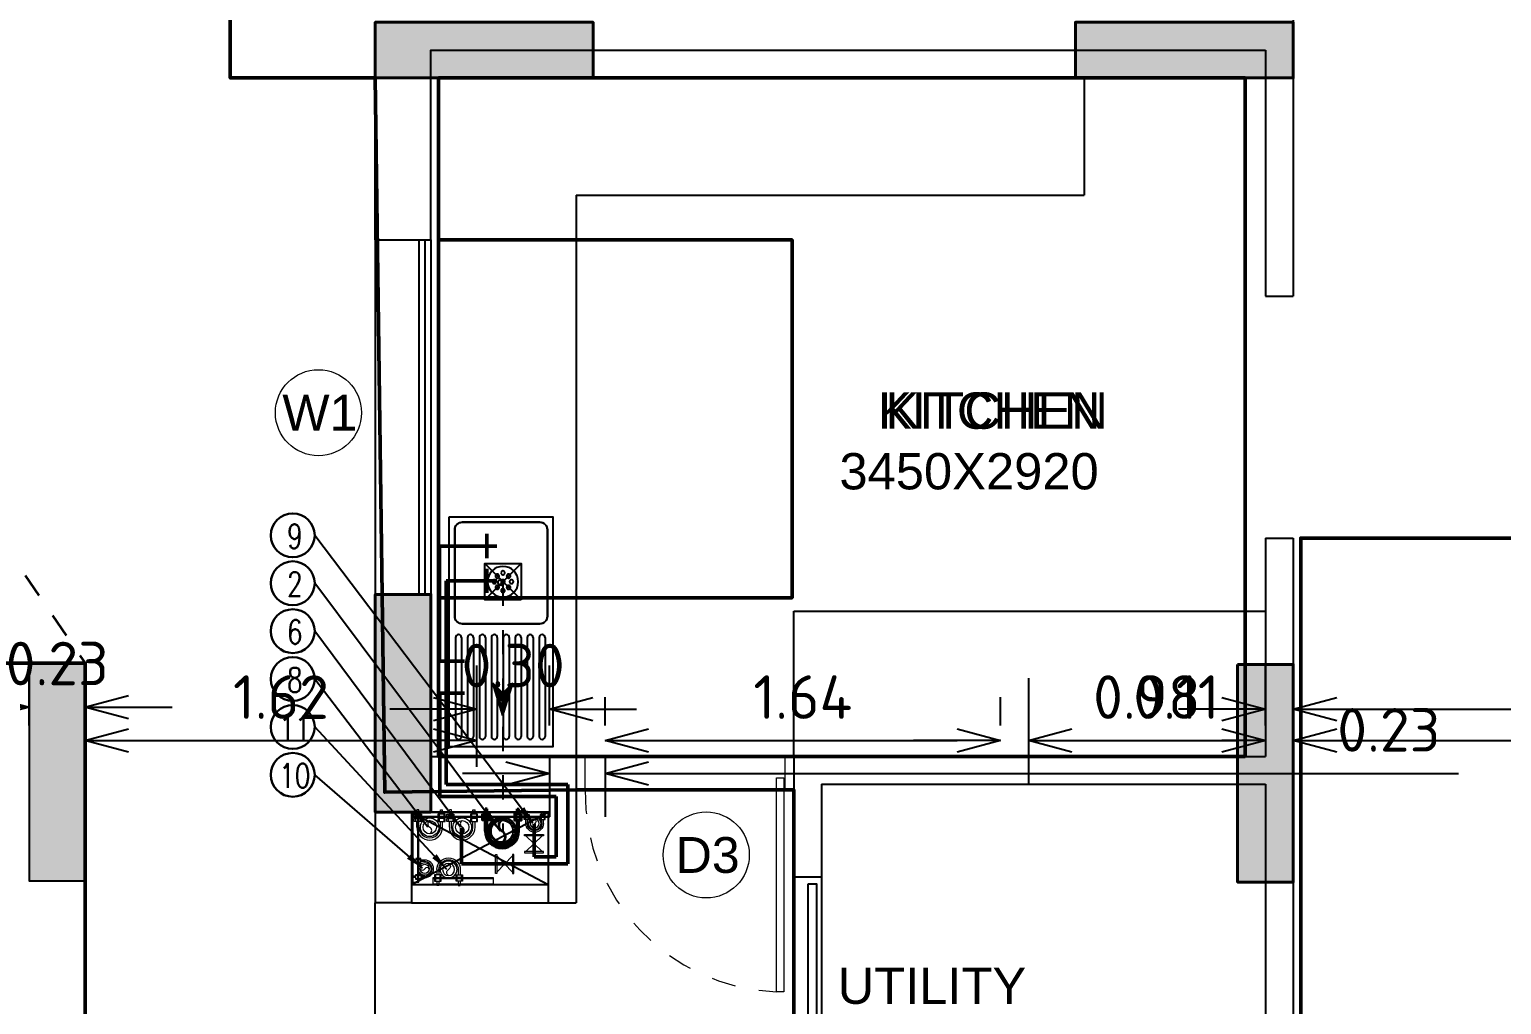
# Model space of a CAD drawing. Header units: inches. Extents: x 0 to 429, y 0 to 146.
# Drawn here: x 205.43 to 211.51, y 118.03 to 122.07 of the extents above; entities that cross this region are included whole.
import ezdxf
from ezdxf.enums import TextEntityAlignment as Align

# ---------------------------------------------------------------- set-up
doc = ezdxf.new("R2010")
doc.units = ezdxf.units.IN
doc.header["$MEASUREMENT"] = 0
doc.linetypes.add('Xr-4BHK-A-B-Ground-Sub$0$DASHED', pattern=[0.75, 0.5, -0.25])
doc.linetypes.add('Xr-4BHK-A-B-Ground-Sub$0$HIDDEN', pattern=[0.375, 0.25, -0.125])
doc.layers.get('DEFPOINTS').update_dxf_attribs({"lineweight": 18})
for name, color, linetype, lineweight in [('FLOOR-GROUND', 7, 'Continuous', 50), ('XR-4BHK-A-B-GROUND-SUB$0$1PL', 3, 'Continuous', 25), ('XR-4BHK-A-B-GROUND-SUB$0$1PL-SHAFT-PIPE-TEXT-50', 213, 'Continuous', 30), ('XR-4BHK-A-B-GROUND-SUB$0$DOOR', 34, 'Continuous', 20), ('XR-4BHK-A-B-GROUND-SUB$0$LINE ABOVE', 6, 'Xr-4BHK-A-B-Ground-Sub$0$HIDDEN', 35), ('XR-4BHK-A-B-GROUND-SUB$0$TOWER-COL', 1, 'Continuous', 40), ('XR-4BHK-A-B-GROUND-SUB$0$TOWER-COL-HATCH', 9, 'Continuous', 5), ('XR-4BHK-A-B-GROUND-SUB$0$WALL', 7, 'Continuous', 30)]:
    doc.layers.add(name, color=color, linetype=linetype, lineweight=lineweight)
doc.layers.add('XR-4BHK-A-B-GROUND-SUB$0$1PL-DR-WASTE', color=5, linetype='Xr-4BHK-A-B-Ground-Sub$0$DASHED')
doc.layers.add('XR-4BHK-A-B-GROUND-SUB$0$1PL-SHAFT-PIPE', color=7, linetype='Continuous')
doc.layers.add('XR-4BHK-A-B-GROUND-SUB$0$SEWERARE LINE', color=7, linetype='Continuous', lineweight=35, true_color=0xca2d12)
doc.layers.add('XR-4BHK-A-B-GROUND-SUB$0$WATER SUPPLAY', color=7, linetype='Continuous', lineweight=0, true_color=0x00f000)
doc.styles.add('Sanvi Common', font='isocpeur.ttf')
doc.styles.add('Xr-4BHK-A-B-Ground-Sub$0$$0$DIM', font='arial.ttf', dxfattribs={"height": 4})
doc.styles.add('Xr-4BHK-A-B-Ground-Sub$0$$1$Standard', font='arial.ttf')
doc.styles.add('Xr-4BHK-A-B-Ground-Sub$0$AUDIT_D_080506184754-0', font='romans.shx')
doc.styles.add('Xr-4BHK-A-B-Ground-Sub$0$DIM', font='arial.ttf')
doc.styles.add('Xr-4BHK-A-B-Ground-Sub$0$Standard', font='ARIALN.TTF')
doc.dimstyles.new('Sanvi Common', dxfattribs={"dimtxt": 0.18, "dimasz": 0.18, "dimexe": 0.18, "dimexo": 0.0625, "dimgap": 0.09, "dimtad": 1, "dimzin": 0, "dimdsep": 46, "dimtxsty": 'Sanvi Common', "dimblk": 'OPEN30', "dimcen": 0.09, "dimclrd": 68, "dimclre": 68, "dimclrt": 40, "dimadec": 0, "dimazin": 0, "dimtfac": 1, "dimtofl": 0, "dimtmove": 0, "dimatfit": 3, "dimldrblk": 'OPEN30', "dimfxl": 1, "dimtolj": 1, "dimtzin": 0, "dimarcsym": 0})
doc.dimstyles.new('Xr-4BHK-A-B-Ground-Sub$0$DIM 75', dxfattribs={"dimtxt": 75, "dimasz": 75, "dimexe": 0.18, "dimexo": 0.0625, "dimgap": 0.09, "dimtad": 0, "dimtih": 1, "dimtoh": 1, "dimdec": 0, "dimzin": 0, "dimdsep": 46, "dimtxsty": 'Xr-4BHK-A-B-Ground-Sub$0$Standard', "dimcen": 0.09, "dimclrd": 256, "dimclre": 256, "dimclrt": 256, "dimadec": 0, "dimazin": 0, "dimtfac": 1, "dimtdec": 0, "dimtofl": 0, "dimtmove": 0, "dimatfit": 3, "dimfxl": 1, "dimtolj": 1, "dimtzin": 0, "dimarcsym": 0})

# ---------------------------------------------------------------- blocks, each defined once
blk = doc.blocks.new('*X7')
at = {"color": 0}
for p, q in [((3201.6, 1890), (3698.5, 1890)), ((3201.6, 1860), (3698.5, 1860)), ((3201.6, 1830), (3698.5, 1830)), ((3201.6, 1800), (3698.5, 1800)), ((3201.6, 1770), (3698.5, 1770)), ((3201.6, 1740), (3698.5, 1740)), ((3201.6, 1710), (3698.5, 1710)), ((3201.6, 1680), (3698.5, 1680)), ((3201.6, 1650), (3698.5, 1650)), ((3201.6, 1620), (3698.5, 1620)), ((3201.6, 1590), (3698.5, 1590)), ((3201.6, 1560), (3698.5, 1560)), ((3201.6, 1530), (3698.5, 1530)), ((3201.6, 1500), (3698.5, 1500)), ((3201.6, 1470), (3698.5, 1470)), ((3201.6, 1440), (3698.5, 1440))]:
    blk.add_line(p, q, dxfattribs=at)
blk = doc.blocks.new('Xr-4BHK-A-B-Ground-Sub$0$sink14')
blk.add_lwpolyline([(-577.5, -520), (-577.5, 0), (577.5, 0), (577.5, -520)], close=True)
for points in [[(-40.5, -64.5, 0.414214), (-78, -27), (-513, -27, 0.414214), (-550.5, -64.5), (-550.5, -455.5, 0.414214), (-513, -493), (-78, -493, 0.414214), (-40.5, -455.5)], [(-550.5, -455.5), (-550.5, -64.5, -0.414214), (-513, -27), (-78, -27, -0.414214), (-40.5, -64.5), (-40.5, -455.5, -0.414214), (-78, -493), (-513, -493, -0.414214)]]:
    blk.add_lwpolyline(points, format="xyb", close=True)
blk.add_circle((-248, -260), 15)
for centre, start, end in [((29.3, -53.8), 90, 270), ((526.2, -53.8), 270, 90), ((29.3, -113.8), 90, 270), ((526.2, -113.8), 270, 90), ((29.3, -173.8), 90, 270), ((29.3, -233.8), 90, 270), ((526.2, -173.8), 270, 90), ((526.2, -233.8), 270, 90), ((29.3, -293.8), 90, 270), ((526.2, -293.8), 270, 90), ((29.3, -353.8), 90, 270), ((526.2, -353.8), 270, 90), ((29.3, -413.8), 90, 270), ((526.2, -413.8), 270, 90), ((29.3, -473.8), 90, 270), ((526.2, -473.8), 270, 90)]:
    blk.add_arc(centre, 15, start, end)
blk.add_blockref('*X7', (-3172.3, -1928.8))
blk = doc.blocks.new('Xr-4BHK-A-B-Ground-Sub$0$d-750')
at = {"layer": 'XR-4BHK-A-B-GROUND-SUB$0$DOOR'}
for p, q in [((0, 718.7), (0, 750)), ((0, 750), (115, 750)), ((115, 718.7), (0, 718.7)), ((115, 750), (115, 718.7)), ((0, 0), (0, 31.2)), ((0, 31.2), (115, 31.2)), ((115, 31.2), (115, 0)), ((115, 0), (0, 0))]:
    blk.add_line(p, q, dxfattribs=at)
blk.add_lwpolyline([(73.9, 34.2), (811.3, 34.2), (811.3, 59.2), (73.9, 59.2)], close=True, dxfattribs=at)
at = {"layer": 'XR-4BHK-A-B-GROUND-SUB$0$DOOR', "color": 8, "linetype": 'Xr-4BHK-A-B-Ground-Sub$0$HIDDEN', "extrusion": (0, 0, -1)}
blk.add_ellipse((125, 31.2), major_axis=(218.4, 652.1), ratio=0.99874, start_param=-0.33813, end_param=1.207251, dxfattribs=at)
blk = doc.blocks.new('Xr-4BHK-A-B-Ground-Sub$0$core typ')
at = {"layer": 'XR-4BHK-A-B-GROUND-SUB$0$LINE ABOVE'}
blk.add_line((-5324.1, 20565.3), (465.9, 12120.7), dxfattribs=at)
at = {"layer": 'XR-4BHK-A-B-GROUND-SUB$0$WALL'}
blk.add_line((465, 11220), (465, 9260.5), dxfattribs=at)
blk = doc.blocks.new('Xr-4BHK-A-B-Ground-Sub$0$REV.CO.')
at = {"layer": 'XR-4BHK-A-B-GROUND-SUB$0$TOWER-COL-HATCH'}
for points in [[(456701.6, 11955.2), (456701.6, 11725.2), (455801.1, 11725.2), (455801.1, 11955.2)], [(458696.1, 11724.8), (458696.1, 11954.8), (459596.1, 11954.8), (459596.1, 11724.8)], [(459366.1, 8690), (459596.1, 8690), (459596.1, 9589.8), (459366.1, 9589.8)], [(456031.1, 8400.2), (455801.1, 8400.2), (455801.1, 9300.2), (456031.1, 9300.2)]]:
    blk.add_hatch(color=256, dxfattribs=at).paths.add_polyline_path(points)
at = {"layer": 'XR-4BHK-A-B-GROUND-SUB$0$TOWER-COL'}
for points in [[(455801.1, 11955.2), (455801.1, 11725.2), (456701.6, 11725.2), (456701.6, 11955.2)], [(459596.1, 11724.8), (459596.1, 11954.8), (458696.1, 11954.8), (458696.1, 11724.8)], [(459366.1, 8690), (459596.1, 8690), (459596.1, 9589.8), (459366.1, 9589.8)], [(456031.1, 9300.2), (455801.1, 9300.2), (455801.1, 8400.2), (456031.1, 8400.2)]]:
    blk.add_lwpolyline(points, close=True, dxfattribs=at)
blk = doc.blocks.new('Xr-4BHK-A-B-Ground-Sub$0$$0$DOOR NO')
at = {"lineweight": 0}
blk.add_circle((0, 0), 10, dxfattribs=at)
at = {"style": 'Xr-4BHK-A-B-Ground-Sub$0$$0$DIM'}
blk.add_attdef('X1', text='', height=9, dxfattribs=at).set_placement((0, 0), align=Align.MIDDLE_CENTER)
blk = doc.blocks.new('_Open30')
at = {"color": 0, "linetype": 'ByBlock', "lineweight": -2}
for p, q in [((-1, 0.268), (0, 0)), ((0, 0), (-1, -0.268)), ((0, 0), (-1, 0))]:
    blk.add_line(p, q, dxfattribs=at)
blk = doc.blocks.new('*D30')
at = {"color": 68, "lineweight": -2, "transparency": 16777216}
for p, q in [((205.4248, 119.1882), (205.4248, 119.4445)), ((205.6548, 119.1882), (205.6548, 119.4445)), ((205.2448, 119.2645), (205.0648, 119.2645)), ((205.8348, 119.2645), (206.0148, 119.2645))]:
    blk.add_line(p, q, dxfattribs=at)
at = {"layer": 'DEFPOINTS', "color": 0, "transparency": 16777216}
for p in [(205.6548, 119.2645), (205.4248, 119.1257), (205.6548, 119.1257)]:
    blk.add_point(p, dxfattribs=at)
at = {"color": 68, "lineweight": -2, "transparency": 16777216, "xscale": 0.18, "yscale": 0.18, "zscale": 0.18}
blk.add_blockref('_Open30', (205.4248, 119.2645), dxfattribs=at)
at = {"color": 68, "lineweight": -2, "transparency": 16777216, "xscale": 0.18, "yscale": 0.18, "zscale": 0.18, "rotation": 180}
blk.add_blockref('_Open30', (205.6548, 119.2645), dxfattribs=at)
at = {"color": 40, "transparency": 16777216, "insert": (205.5398, 119.4445), "char_height": 0.18, "attachment_point": 5, "style": 'Sanvi Common'}
blk.add_mtext('\\A1;0.23', dxfattribs=at)
blk = doc.blocks.new('*D31')
at = {"color": 68, "lineweight": -2, "transparency": 16777216}
for p, q in [((205.6548, 119.1882), (205.6548, 119.3057)), ((207.2752, 119.1882), (207.2752, 119.3057)), ((205.8348, 119.1257), (207.0952, 119.1257))]:
    blk.add_line(p, q, dxfattribs=at)
at = {"layer": 'DEFPOINTS', "color": 0, "transparency": 16777216}
for p in [(205.6548, 119.1257), (207.2752, 119.1257), (207.2752, 119.1257)]:
    blk.add_point(p, dxfattribs=at)
at = {"color": 68, "lineweight": -2, "transparency": 16777216, "xscale": 0.18, "yscale": 0.18, "zscale": 0.18, "rotation": 180}
blk.add_blockref('_Open30', (205.6548, 119.1257), dxfattribs=at)
at = {"color": 68, "lineweight": -2, "transparency": 16777216, "xscale": 0.18, "yscale": 0.18, "zscale": 0.18}
blk.add_blockref('_Open30', (207.2752, 119.1257), dxfattribs=at)
at = {"color": 40, "transparency": 16777216, "insert": (206.465, 119.3057), "char_height": 0.18, "attachment_point": 5, "style": 'Sanvi Common'}
blk.add_mtext('\\A1;1.62', dxfattribs=at)
blk = doc.blocks.new('*D32')
at = {"color": 68, "lineweight": -2, "transparency": 16777216}
for p, q in [((207.2752, 119.0168), (207.2752, 119.4361)), ((207.5752, 119.1882), (207.5752, 119.4361)), ((207.0952, 119.2561), (206.9152, 119.2561)), ((207.7552, 119.2561), (207.9352, 119.2561))]:
    blk.add_line(p, q, dxfattribs=at)
at = {"layer": 'DEFPOINTS', "color": 0, "transparency": 16777216}
for p in [(207.5752, 119.2561), (207.5752, 119.1257), (207.2752, 118.9543)]:
    blk.add_point(p, dxfattribs=at)
at = {"color": 68, "lineweight": -2, "transparency": 16777216, "xscale": 0.18, "yscale": 0.18, "zscale": 0.18}
blk.add_blockref('_Open30', (207.2752, 119.2561), dxfattribs=at)
at = {"color": 68, "lineweight": -2, "transparency": 16777216, "xscale": 0.18, "yscale": 0.18, "zscale": 0.18, "rotation": 180}
blk.add_blockref('_Open30', (207.5752, 119.2561), dxfattribs=at)
at = {"color": 40, "transparency": 16777216, "insert": (207.4252, 119.4361), "char_height": 0.18, "attachment_point": 5, "style": 'Sanvi Common'}
blk.add_mtext('\\A1;0.30', dxfattribs=at)
blk = doc.blocks.new('*D33')
at = {"color": 68, "lineweight": -2, "transparency": 16777216}
for p, q in [((207.5752, 119.0632), (207.5752, 118.8102)), ((207.8052, 119.0632), (207.8052, 118.8102)), ((207.3952, 118.9902), (207.2152, 118.9902)), ((207.9852, 118.9902), (211.3332, 118.9902))]:
    blk.add_line(p, q, dxfattribs=at)
at = {"layer": 'DEFPOINTS', "color": 0, "transparency": 16777216}
for p in [(207.5752, 119.1257), (207.8052, 119.1257), (207.8052, 118.9902)]:
    blk.add_point(p, dxfattribs=at)
at = {"color": 68, "lineweight": -2, "transparency": 16777216, "xscale": 0.18, "yscale": 0.18, "zscale": 0.18}
blk.add_blockref('_Open30', (207.5752, 118.9902), dxfattribs=at)
at = {"color": 68, "lineweight": -2, "transparency": 16777216, "xscale": 0.18, "yscale": 0.18, "zscale": 0.18, "rotation": 180}
blk.add_blockref('_Open30', (207.8052, 118.9902), dxfattribs=at)
at = {"color": 40, "transparency": 16777216, "insert": (211.0452, 119.1702), "char_height": 0.18, "attachment_point": 5, "style": 'Sanvi Common'}
blk.add_mtext('\\A1;0.23', dxfattribs=at)
blk = doc.blocks.new('*D34')
at = {"color": 68, "lineweight": -2, "transparency": 16777216}
for p, q in [((207.8052, 119.1882), (207.8052, 119.3057)), ((209.4403, 119.1882), (209.4403, 119.3057)), ((207.9852, 119.1257), (209.2603, 119.1257))]:
    blk.add_line(p, q, dxfattribs=at)
at = {"layer": 'DEFPOINTS', "color": 0, "transparency": 16777216}
for p in [(207.8052, 119.1257), (209.4403, 119.1257), (209.4403, 119.1257)]:
    blk.add_point(p, dxfattribs=at)
at = {"color": 68, "lineweight": -2, "transparency": 16777216, "xscale": 0.18, "yscale": 0.18, "zscale": 0.18, "rotation": 180}
blk.add_blockref('_Open30', (207.8052, 119.1257), dxfattribs=at)
at = {"color": 68, "lineweight": -2, "transparency": 16777216, "xscale": 0.18, "yscale": 0.18, "zscale": 0.18}
blk.add_blockref('_Open30', (209.4403, 119.1257), dxfattribs=at)
at = {"color": 40, "transparency": 16777216, "insert": (208.6227, 119.3057), "char_height": 0.18, "attachment_point": 5, "style": 'Sanvi Common'}
blk.add_mtext('\\A1;1.64', dxfattribs=at)
blk = doc.blocks.new('*D35')
at = {"color": 68, "lineweight": -2, "transparency": 16777216}
for p, q in [((209.5553, 119.3842), (209.5553, 118.9457)), ((209.4403, 119.1882), (209.4403, 119.3057)), ((209.2603, 119.1257), (209.0803, 119.1257)), ((209.7353, 119.1257), (210.4193, 119.1257))]:
    blk.add_line(p, q, dxfattribs=at)
at = {"layer": 'DEFPOINTS', "color": 0, "transparency": 16777216}
for p in [(209.5553, 119.4467), (209.4403, 119.1257), (209.5553, 119.1257)]:
    blk.add_point(p, dxfattribs=at)
at = {"color": 68, "lineweight": -2, "transparency": 16777216, "xscale": 0.18, "yscale": 0.18, "zscale": 0.18}
blk.add_blockref('_Open30', (209.4403, 119.1257), dxfattribs=at)
at = {"color": 68, "lineweight": -2, "transparency": 16777216, "xscale": 0.18, "yscale": 0.18, "zscale": 0.18, "rotation": 180}
blk.add_blockref('_Open30', (209.5553, 119.1257), dxfattribs=at)
at = {"color": 40, "transparency": 16777216, "insert": (210.1673, 119.3057), "char_height": 0.18, "attachment_point": 5, "style": 'Sanvi Common'}
blk.add_mtext('\\A1;0.11', dxfattribs=at)
blk = doc.blocks.new('*D36')
at = {"color": 68, "lineweight": -2, "transparency": 16777216}
for p, q in [((209.5553, 119.3842), (209.5553, 118.9457)), ((210.5353, 119.1882), (210.5353, 119.3057)), ((209.7353, 119.1257), (210.3553, 119.1257))]:
    blk.add_line(p, q, dxfattribs=at)
at = {"layer": 'DEFPOINTS', "color": 0, "transparency": 16777216}
for p in [(209.5553, 119.4467), (210.5353, 119.1257), (210.5353, 119.1257)]:
    blk.add_point(p, dxfattribs=at)
at = {"color": 68, "lineweight": -2, "transparency": 16777216, "xscale": 0.18, "yscale": 0.18, "zscale": 0.18, "rotation": 180}
blk.add_blockref('_Open30', (209.5553, 119.1257), dxfattribs=at)
at = {"color": 68, "lineweight": -2, "transparency": 16777216, "xscale": 0.18, "yscale": 0.18, "zscale": 0.18}
blk.add_blockref('_Open30', (210.5353, 119.1257), dxfattribs=at)
at = {"color": 40, "transparency": 16777216, "insert": (210.0453, 119.3057), "char_height": 0.18, "attachment_point": 5, "style": 'Sanvi Common'}
blk.add_mtext('\\A1;0.98', dxfattribs=at)
blk = doc.blocks.new('*D37')
at = {"color": 68, "lineweight": -2, "transparency": 16777216}
for p, q in [((210.5353, 119.1882), (210.5353, 119.4355)), ((210.6503, 119.1882), (210.6503, 119.4355)), ((210.3553, 119.2555), (210.1753, 119.2555)), ((210.8303, 119.2555), (213.9623, 119.2555))]:
    blk.add_line(p, q, dxfattribs=at)
at = {"layer": 'DEFPOINTS', "color": 0, "transparency": 16777216}
for p in [(210.6503, 119.2555), (210.5353, 119.1257), (210.6503, 119.1257)]:
    blk.add_point(p, dxfattribs=at)
at = {"color": 68, "lineweight": -2, "transparency": 16777216, "xscale": 0.18, "yscale": 0.18, "zscale": 0.18}
blk.add_blockref('_Open30', (210.5353, 119.2555), dxfattribs=at)
at = {"color": 68, "lineweight": -2, "transparency": 16777216, "xscale": 0.18, "yscale": 0.18, "zscale": 0.18, "rotation": 180}
blk.add_blockref('_Open30', (210.6503, 119.2555), dxfattribs=at)
at = {"color": 40, "transparency": 16777216, "insert": (213.7103, 119.4355), "char_height": 0.18, "attachment_point": 5, "style": 'Sanvi Common'}
blk.add_mtext('\\A1;0.11', dxfattribs=at)
blk = doc.blocks.new('*D38')
at = {"color": 68, "lineweight": -2, "transparency": 16777216}
for p, q in [((216.6103, 119.1882), (216.6103, 119.3057)), ((210.8303, 119.1257), (216.4303, 119.1257)), ((210.6503, 119.0632), (210.6503, 118.9457))]:
    blk.add_line(p, q, dxfattribs=at)
at = {"layer": 'DEFPOINTS', "color": 0, "transparency": 16777216}
for p in [(210.6503, 119.1257), (216.6103, 119.1257), (216.6103, 119.1257)]:
    blk.add_point(p, dxfattribs=at)
at = {"color": 68, "lineweight": -2, "transparency": 16777216, "xscale": 0.18, "yscale": 0.18, "zscale": 0.18, "rotation": 180}
blk.add_blockref('_Open30', (210.6503, 119.1257), dxfattribs=at)
at = {"color": 68, "lineweight": -2, "transparency": 16777216, "xscale": 0.18, "yscale": 0.18, "zscale": 0.18}
blk.add_blockref('_Open30', (216.6103, 119.1257), dxfattribs=at)
at = {"color": 40, "transparency": 16777216, "insert": (213.6303, 119.3057), "char_height": 0.18, "attachment_point": 5, "style": 'Sanvi Common'}
blk.add_mtext('\\A1;5.96', dxfattribs=at)
blk = doc.blocks.new('Xr-4BHK-A-B-Ground-Sub$0$CI100')
at = {"layer": 'XR-4BHK-A-B-GROUND-SUB$0$SEWERARE LINE', "ltscale": 100}
for p, q in [((-78.9, 0), (-78.9, 11.5)), ((-74, 60.7), (-74, 11.5)), ((-66, 60.7), (-66, 11.5)), ((-61.1, 0), (-61.1, 11.5)), ((61.1, 0), (61.1, 11.5)), ((66, 60.7), (66, 11.5)), ((74, 60.7), (74, 11.5)), ((78.9, 0), (78.9, 11.5)), ((-78.9, -15.5), (-78.9, -4)), ((-74, 0), (-74, -4)), ((-74, -15.5), (-74, -37.3)), ((-74, -16.8), (-74, -37.3)), ((-66, -37.3), (-74, -37.3)), ((-66, 0), (-66, -4)), ((-66, -15.5), (-66, -37.3)), ((-66, -16.8), (-66, -37.3)), ((-61.1, -15.5), (-61.1, -4)), ((61.1, -15.5), (61.1, -4)), ((66, 0), (66, -4)), ((66, -15.5), (66, -37.3)), ((66, -16.8), (66, -37.3)), ((66, -37.3), (74, -37.3)), ((74, 0), (74, -4)), ((74, -15.5), (74, -37.3)), ((74, -16.8), (74, -37.3)), ((78.9, -15.5), (78.9, -4))]:
    blk.add_line(p, q, dxfattribs=at)
for points in [[(-85.4, 0), (-54.6, 0), (-54.6, 11.5), (-85.4, 11.5)], [(85.4, 0), (54.6, 0), (54.6, 11.5), (85.4, 11.5)], [(-85.4, -15.5), (-54.6, -15.5), (-54.6, -4), (-85.4, -4)], [(85.4, -15.5), (54.6, -15.5), (54.6, -4), (85.4, -4)]]:
    blk.add_lwpolyline(points, close=True, dxfattribs=at)
for radius in [60.7, 50]:
    blk.add_circle((0, 60.7), radius, dxfattribs=at)
for centre, radius, start, end in [((0, 60.7), 74, 0, 180), ((0, 60.7), 66, 0, 180), ((13.9, 85.7), 28.6, 119.0199, 240.9801), ((-13.9, 35.7), 28.6, 299.0199, 60.9801)]:
    blk.add_arc(centre, radius, start, end, dxfattribs=at)
blk = doc.blocks.new('Xr-4BHK-A-B-Ground-Sub$0$CI50')
at = {"ltscale": 100}
for p, q in [((-53.2, 2), (-53.2, 13.5)), ((-48.3, 35), (-48.3, 13.5)), ((-48.3, 2), (-48.3, -2)), ((-40.3, 35), (-40.3, 13.5)), ((-40.3, 2), (-40.3, -2)), ((-35.4, 2), (-35.4, 13.5)), ((35.4, 2), (35.4, 13.5)), ((40.3, 35), (40.3, 13.5)), ((40.3, 2), (40.3, -2)), ((48.3, 35), (48.3, 13.5)), ((48.3, 2), (48.3, -2)), ((53.2, 2), (53.2, 13.5)), ((-53.2, -13.5), (-53.2, -2)), ((-48.3, -13.5), (-48.3, -30.6)), ((-48.3, -14.8), (-48.3, -30.6)), ((-40.3, -30.6), (-48.3, -30.6)), ((-40.3, -13.5), (-40.3, -30.6)), ((-40.3, -14.8), (-40.3, -30.6)), ((-35.4, -13.5), (-35.4, -2)), ((35.4, -13.5), (35.4, -2)), ((40.3, -13.5), (40.3, -30.6)), ((40.3, -14.8), (40.3, -30.6)), ((40.3, -30.6), (48.3, -30.6)), ((48.3, -13.5), (48.3, -30.6)), ((48.3, -14.8), (48.3, -30.6)), ((53.2, -13.5), (53.2, -2))]:
    blk.add_line(p, q, dxfattribs=at)
for points in [[(-57.9, 2), (-30.9, 2), (-30.9, 13.5), (-57.9, 13.5)], [(57.9, 2), (30.9, 2), (30.9, 13.5), (57.9, 13.5)], [(-57.9, -13.5), (-30.9, -13.5), (-30.9, -2), (-57.9, -2)], [(57.9, -13.5), (30.9, -13.5), (30.9, -2), (57.9, -2)]]:
    blk.add_lwpolyline(points, close=True, dxfattribs=at)
for radius in [35, 25]:
    blk.add_circle((0, 35), radius, dxfattribs=at)
for centre, radius, start, end in [((0, 35), 48.3, 0, 180), ((0, 35), 40.3, 360, 180), ((6.9, 47.5), 14.3, 119.0199, 240.9801), ((-6.9, 22.5), 14.3, 299.0199, 60.9801)]:
    blk.add_arc(centre, radius, start, end, dxfattribs=at)
blk = doc.blocks.new('Xr-4BHK-A-B-Ground-Sub$0$FT 100')
at = {"linetype": 'Continuous'}
blk.add_ellipse((0, 0), major_axis=(63.4, -2.9), ratio=1, start_param=0.046079, end_param=6.329264, dxfattribs=at)
for centre in [(-36.7, 0), (-23.3, 23.3), (0, 35.4), (0, 0), (23.3, 23.3), (36.7, 0), (-23.3, -23.3), (0, -35.4), (23.3, -23.3)]:
    blk.add_ellipse(centre, major_axis=(7.97, 0), ratio=1)
blk = doc.blocks.new('Xr-4BHK-A-B-Ground-Sub$0$A6')
at = {"linetype": 'Continuous', "lineweight": -3}
h = blk.add_hatch(dxfattribs=at)
h.set_pattern_fill('ANSI31', color=8, scale=51.850019, angle=269.98621, style=0)
h.set_pattern_definition([(314.9862146, (-3558.9815, 121585.5365), (4.58404006, 4.58183475), [])])
h.paths.add_polyline_path([(-42.5, 41.5), (0, 0), (-42.5, -41.5), (91.7, 0)])
for p, q in [((-42.5, 41.5), (0, 0)), ((91.7, 0), (-42.5, 41.5)), ((-42.5, -41.5), (0, 0)), ((0, 0), (91.7, 0)), ((91.7, 0), (-42.5, -41.5))]:
    blk.add_line(p, q, dxfattribs=at)
blk = doc.blocks.new('Xr-4BHK-A-B-Ground-Sub$0$P-VALVE')
at = {"linetype": 'Continuous'}
for p, q in [((-19.7, 19), (19.7, 19)), ((-19.7, 16.4), (-19.7, 19)), ((19.7, 16.4), (-19.7, 16.4)), ((-17, -16.4), (17, 16.4)), ((-17, 16.4), (17, -16.4)), ((19.7, 19), (19.7, 16.4)), ((19.7, -16.4), (-19.7, -16.4)), ((-19.7, -16.4), (-19.7, -19)), ((-19.7, -19), (19.7, -19)), ((19.7, -19), (19.7, -16.4))]:
    blk.add_line(p, q, dxfattribs=at)
blk = doc.blocks.new('Xr-4BHK-A-B-Ground-Sub$0$A$C14D55273')
at = {"layer": 'XR-4BHK-A-B-GROUND-SUB$0$WATER SUPPLAY', "lineweight": 50}
for p, q in [((11894.6, -10860.6), (11894.6, -10960.6)), ((11852.1, -10910.6), (12090, -10910.6)), ((12090, -10910.6), (12090.3, -11386)), ((11894.6, -11004.2), (11894.6, -11104.2)), ((11852.1, -11054.2), (12062.8, -11054.2)), ((12062.8, -11054.2), (12062.8, -11895.6)), ((11985.9, -11386), (12090.3, -11386)), ((11985.9, -11518.2), (12087.9, -11518.2)), ((12087.9, -11518.2), (12088.1, -11945.6)), ((12062.8, -11895.6), (11558.9, -11895.6)), ((11558.9, -11895.6), (11558.9, -12224.8)), ((12088.1, -11945.6), (11607.9, -11945.6)), ((11607.9, -12195.3), (11607.9, -11945.6)), ((11698.6, -12059.7), (11698.6, -12195.3)), ((11998.2, -12075.3), (11998.2, -12224.8)), ((11998.2, -12224.8), (11558.9, -12224.8)), ((11698.6, -12195.3), (11607.9, -12195.3))]:
    blk.add_line(p, q, dxfattribs=at)
at = {"layer": 'XR-4BHK-A-B-GROUND-SUB$0$WATER SUPPLAY', "lineweight": 50, "xscale": 2.000000000000041, "yscale": 2.000000000000041, "zscale": 2.000000000000041}
for p, rotation in [((11698.6, -12140.6), 180.0000115776376), ((11820.2, -12224.8), 90.00001157763748)]:
    blk.add_blockref('Xr-4BHK-A-B-Ground-Sub$0$P-VALVE', p, dxfattribs=dict(at, rotation=rotation))
blk = doc.blocks.new('Xr-4BHK-A-B-Ground-Sub$0$A$C2521575D')
at = {"layer": 'XR-4BHK-A-B-GROUND-SUB$0$1PL'}
for p, q in [((20731.4, 21566.6), (20581.4, 21416.6)), ((20581.4, 21566.6), (20731.4, 21416.6))]:
    blk.add_line(p, q, dxfattribs=at)
blk.add_lwpolyline([(20731.4, 21416.6), (20581.4, 21416.6), (20581.4, 21566.6), (20731.4, 21566.6)], close=True, dxfattribs=at)
at = {"layer": 'XR-4BHK-A-B-GROUND-SUB$0$1PL-DR-WASTE', "ltscale": 0.015}
blk.add_line((20656.4, 21491.6), (20656.4, 20460.2), dxfattribs=at)
at = {"layer": 'XR-4BHK-A-B-GROUND-SUB$0$1PL-SHAFT-PIPE-TEXT-50'}
for centre in [(19787.6, 21683.3), (19787.6, 21485.3), (19787.6, 21287.3), (19787.6, 21089.3), (19787.6, 20891.3), (19787.6, 20693.4)]:
    blk.add_circle(centre, 90.6, dxfattribs=at)
at = {"layer": 'XR-4BHK-A-B-GROUND-SUB$0$WATER SUPPLAY'}
for p, q in [((20848, 20521.1), (20283.5, 20521.1)), ((20304.5, 20249.9), (20304.5, 20542.1)), ((20616.8, 20263.3), (20367, 20263.3))]:
    blk.add_line(p, q, dxfattribs=at)
for points in [[(20848, 20517.1), (20283.5, 20517.1), (20283.5, 20542.1), (20848, 20542.1)], [(20308.5, 20249.9), (20308.5, 20542.1), (20283.5, 20542.1), (20283.5, 20249.9)], [(20616.8, 20267.3), (20367, 20267.3), (20367, 20242.3), (20616.8, 20242.3)]]:
    blk.add_lwpolyline(points, close=True, dxfattribs=at)
at = {"layer": 'XR-4BHK-A-B-GROUND-SUB$0$1PL-DR-WASTE', "ltscale": 0.75, "xscale": -1, "rotation": 90}
blk.add_blockref('Xr-4BHK-A-B-Ground-Sub$0$FT 100', (20656.4, 21491.6), dxfattribs=at)
at = {"layer": 'XR-4BHK-A-B-GROUND-SUB$0$1PL-DR-WASTE', "ltscale": 0.015, "extrusion": (-1.64894e-08, 7.21301e-22, 1), "xscale": -1, "rotation": 89.986214620394}
blk.add_blockref('Xr-4BHK-A-B-Ground-Sub$0$A6', (20656.4, 21030.3, 0), dxfattribs=at)
at = {"layer": 'XR-4BHK-A-B-GROUND-SUB$0$1PL-SHAFT-PIPE', "xscale": 0.940500000026077, "yscale": 0.940500000026077, "zscale": 0.940500000026077, "rotation": 180}
blk.add_blockref('Xr-4BHK-A-B-Ground-Sub$0$CI100', (20652.9, 20517.1), dxfattribs=at)
at = {"layer": 'XR-4BHK-A-B-GROUND-SUB$0$WATER SUPPLAY', "xscale": -1}
for name, p in [('Xr-4BHK-A-B-Ground-Sub$0$A$C14D55273', (32483.9, 32549.6)), ('Xr-4BHK-A-B-Ground-Sub$0$CI50', (20431.7, 20267))]:
    blk.add_blockref(name, p, dxfattribs=at)
at = {"layer": 'XR-4BHK-A-B-GROUND-SUB$0$WATER SUPPLAY'}
for p, xscale, yscale, zscale, rotation in [((20353.7, 20515.2), 1.099999999976717, 1.099999999976717, 1.099999999976717, 180), ((20488.1, 20515.2), 1.099999999976717, 1.099999999976717, 1.099999999976717, 180), ((20787.7, 20518.6), -0.75, 0.75, 0.75, 180), ((20307, 20304.6), 0.75, 0.75, 0.75, 270)]:
    blk.add_blockref('Xr-4BHK-A-B-Ground-Sub$0$CI50', p, dxfattribs=dict(at, xscale=xscale, yscale=yscale, zscale=zscale, rotation=rotation))
at = {"layer": 'XR-4BHK-A-B-GROUND-SUB$0$1PL-SHAFT-PIPE-TEXT-50', "style": 'Xr-4BHK-A-B-Ground-Sub$0$AUDIT_D_080506184754-0', "width": 0.75}
for s, p in [('9', (19796.2, 21629.6)), ('2', (19796.2, 21431.7)), ('6', (19796.2, 21233.7)), ('8', (19796.2, 21035.7)), ('11', (19796.2, 20837.7)), ('10', (19796.2, 20639.7))]:
    blk.add_text(s, height=100, dxfattribs=at).set_placement(p, align=Align.CENTER)
at = {"layer": 'XR-4BHK-A-B-GROUND-SUB$0$1PL-SHAFT-PIPE-TEXT-50'}
for points in [[(20780.4, 20492.3), (19878.2, 21683.3)], [(20645.6, 20460.2), (19878.2, 21485.3)], [(20480.9, 20476.7), (19878.2, 21287.3)], [(20346.4, 20476.7), (19878.2, 21089.3)], [(20424.4, 20302), (19878.2, 20891.3)], [(20324.5, 20306.8), (19878.2, 20693.4)]]:
    blk.add_leader(points, dimstyle='Xr-4BHK-A-B-Ground-Sub$0$DIM 75', dxfattribs=at)

msp = doc.modelspace()

# ---------------------------------------------------------------- hatches: boundary and pattern name
msp.add_hatch(color=256).paths.add_polyline_path([(205.6553, 119.4454), (205.6553, 118.5454), (205.4253, 118.5454), (205.4253, 119.4454)])

# ---------------------------------------------------------------- linework, layer by layer
for p, q in [((210.6503, 125.0007), (210.6503, 120.9631)), ((206.2553, 121.8657), (206.2553, 123.5606)), ((210.5353, 121.9806), (210.5353, 120.9631)), ((206.2553, 121.8656), (206.8553, 121.8656)), ((209.7853, 121.8656), (209.7853, 121.3807)), ((207.6853, 121.3807), (209.7853, 121.3807)), ((207.6853, 121.3807), (207.6853, 119.0607)), ((206.8553, 121.1956), (206.8553, 119.7302)), ((207.0353, 121.1956), (207.0353, 119.7302)), ((207.0603, 121.1956), (207.0603, 119.7302)), ((207.0853, 121.1956), (207.0853, 119.7302)), ((210.5353, 120.9631), (210.6503, 120.9631)), ((210.5353, 119.9631), (210.6503, 119.9631)), ((210.5353, 119.9631), (210.5353, 119.0606)), ((210.6503, 119.9631), (210.6503, 116.0356)), ((208.5853, 119.6606), (210.5353, 119.6606)), ((208.5853, 119.0606), (208.5853, 119.6606)), ((207.0853, 119.0606), (207.6853, 119.0606)), ((207.6853, 119.0606), (207.6853, 118.4556)), ((208.5853, 119.0606), (210.5353, 119.0606)), ((208.5853, 119.0606), (208.5853, 118.5606)), ((208.7003, 118.9456), (210.5353, 118.9456)), ((208.7003, 118.9456), (208.7003, 118.5606)), ((210.5353, 118.9456), (210.5353, 115.8056)), ((207.6853, 118.9227), (208.5853, 118.9227)), ((206.8553, 118.8304), (206.8553, 118.4556)), ((207.0053, 118.8306), (207.5703, 118.8306)), ((207.0053, 118.8306), (207.5703, 118.5306)), ((207.0053, 118.5306), (207.5703, 118.8306)), ((207.0053, 118.8304), (207.0053, 118.4556)), ((207.5703, 118.8306), (207.5703, 118.4556)), ((208.7003, 118.5606), (208.5853, 118.5606)), ((208.5853, 118.5606), (208.5853, 117.3606)), ((208.7003, 118.5606), (208.7003, 117.3606)), ((207.0053, 118.5306), (207.5703, 118.5306)), ((207.0053, 118.4556), (206.8548, 118.4556)), ((207.0048, 118.4556), (207.5703, 118.4556)), ((207.5703, 118.4556), (207.6853, 118.4556))]:
    msp.add_line(p, q)
for points in [[(206.8553, 121.1956), (207.0853, 121.1956), (207.0853, 121.9806), (210.5353, 121.9806)], [(206.8553, 121.1956), (206.8553, 121.8652)], [(207.2053, 117.2106), (206.8553, 117.2106), (206.8548, 118.4556)]]:
    msp.add_lwpolyline(points)
for points in [[(205.6553, 119.4454), (205.6553, 118.5454), (205.4253, 118.5454), (205.4253, 119.4454)], [(208.6442, 118.5337), (208.6792, 118.5337), (208.6792, 117.9337), (208.6442, 117.9337)]]:
    msp.add_lwpolyline(points, close=True)
at = {"layer": 'FLOOR-GROUND', "color": 246}
msp.add_line((210.451, 120.9213), (210.451, 120.0046), dxfattribs=at)
at = {"layer": 'FLOOR-GROUND', "color": 230}
msp.add_lwpolyline([(206.2553, 123.5604), (206.2553, 121.8654), (206.8553, 121.8654), (206.8939, 118.9123), (207.6853, 118.9225), (208.5853, 118.9224), (208.5853, 117.3604), (207.5753, 117.3599), (207.5753, 115.8052), (212.2007, 115.8052), (212.2007, 116.1254), (216.8403, 116.1254), (216.8403, 119.8904), (218.8303, 119.8904), (218.8303, 124.9804)], dxfattribs=at)
at = {"layer": 'FLOOR-GROUND', "color": 181}
msp.add_lwpolyline([(206.2553, 123.5606), (206.2553, 121.8656), (206.8553, 121.8656), (206.8939, 118.9123), (207.6853, 118.9227), (208.5853, 118.9227), (208.5853, 117.3606), (207.5753, 117.3602), (207.5753, 115.9157), (205.6561, 115.9157), (205.6557, 119.4459), (201.0644, 119.4454)], dxfattribs=at)
at = {"layer": 'FLOOR-GROUND', "color": 150}
for points in [[(210.451, 119.0606), (207.116, 119.0606), (207.116, 121.8652), (210.451, 121.8652)], [(216.641, 116.3556), (210.681, 116.3556), (210.681, 119.9631), (216.641, 119.9631)]]:
    msp.add_lwpolyline(points, close=True, dxfattribs=at)
at = {"layer": 'FLOOR-GROUND', "color": 103}
msp.add_lwpolyline([(207.116, 121.1956), (208.578, 121.1956), (208.578, 119.7166), (207.116, 119.7166)], close=True, dxfattribs=at)

# ---------------------------------------------------------------- block references
at = {"xscale": 0.001, "yscale": 0.001, "zscale": 0.001}
for name, p in [('Xr-4BHK-A-B-Ground-Sub$0$A$C2521575D', (186.7264, 98.291)), ('Xr-4BHK-A-B-Ground-Sub$0$core typ', (205.1898, 107.3252))]:
    msp.add_blockref(name, p, dxfattribs=at)
at = {"extrusion": (0, 0, -1), "xscale": 0.001, "yscale": 0.001, "zscale": -0.001}
msp.add_blockref('Xr-4BHK-A-B-Ground-Sub$0$REV.CO.', (-666.4514, 110.1404), dxfattribs=at)
ref = msp.add_blockref('Xr-4BHK-A-B-Ground-Sub$0$$0$DOOR NO', (206.6201, 120.4814), dxfattribs=dict(xscale=0.01778, yscale=0.01778, zscale=0.01778))
ref.add_attrib('X1', 'W1', dxfattribs={"height": 0.14817, "style": 'Xr-4BHK-A-B-Ground-Sub$0$$1$Standard'}).set_placement((206.626, 120.4814), align=Align.MIDDLE_CENTER)
at = {"extrusion": (0, 0, -1), "xscale": -0.0008229600004851823, "yscale": 0.0008229600004851821, "zscale": -0.0008229600004851823, "rotation": 90.00000051872122}
msp.add_blockref('Xr-4BHK-A-B-Ground-Sub$0$sink14', (-207.5891, 119.5756), dxfattribs=at)
at = {"xscale": -0.001199999997392297, "yscale": 0.001199999997392297, "zscale": 0.001199999997392297, "rotation": 90.00000005280496}
msp.add_blockref('Xr-4BHK-A-B-Ground-Sub$0$d-750', (208.5853, 119.0607), dxfattribs=at)
ref = msp.add_blockref('Xr-4BHK-A-B-Ground-Sub$0$$0$DOOR NO', (208.2234, 118.653), dxfattribs=dict(xscale=0.01778, yscale=0.01778, zscale=0.01778))
ref.add_attrib('X1', 'D3', dxfattribs={"height": 0.14817, "style": 'Xr-4BHK-A-B-Ground-Sub$0$$1$Standard'}).set_placement((208.2294, 118.653), align=Align.MIDDLE_CENTER)

# ---------------------------------------------------------------- texts
at = {"style": 'Xr-4BHK-A-B-Ground-Sub$0$DIM'}
for s, p in [(' KITCHEN', (208.8753, 120.4149)), ('3450X2920', (208.774, 120.1643)), ('UTILITY', (208.7665, 118.0375))]:
    msp.add_text(s, height=0.15, dxfattribs=at).set_placement(p)
at = {"layer": 'FLOOR-GROUND', "color": 150, "style": 'Xr-4BHK-A-B-Ground-Sub$0$DIM'}
msp.add_text(' KITCHEN', height=0.15, dxfattribs=at).set_placement((208.9061, 120.4149))

# ---------------------------------------------------------------- dimensions: what is measured, and where the dimension line sits
at = {"color": 2}
for base, p1, p2, picture, middle in [((205.6548, 119.2645), (205.4248, 119.1257), (205.6548, 119.1257), '*D30', (205.5398, 119.2645)), ((207.5752, 119.2561), (207.2752, 118.9543), (207.5752, 119.1257), '*D32', (207.4252, 119.2561)), ((210.65025128, 119.25552768), (210.5352513, 119.12571818), (210.65025128, 119.12571854), '*D37', (213.71025128, 119.25552768)), ((207.8052, 118.9902), (207.5752, 119.1257), (207.8052, 119.1257), '*D33', (211.0452, 118.9902))]:
    dim = msp.add_linear_dim(base=base, p1=p1, p2=p2, dimstyle='Sanvi Common', dxfattribs=at)
    dim.commit()
    dim.dimension.update_dxf_attribs({"geometry": picture, "text_midpoint": middle, "dimtype": 160})
for base, p1, p2, picture, middle in [((207.2752, 119.1257), (205.6548, 119.1257), (207.2752, 119.1257), '*D31', (206.465, 119.3057)), ((209.4403, 119.1257), (207.8052, 119.1257), (209.4403, 119.1257), '*D34', (208.6227, 119.3057)), ((209.55525468, 119.12571818), (209.440254681, 119.125718162), (209.55525468, 119.446724783), '*D35', (210.16725468, 119.30571818)), ((210.5353, 119.1257), (209.5553, 119.4467), (210.5353, 119.1257), '*D36', (210.0453, 119.3057)), ((216.6103, 119.1257), (210.6503, 119.1257), (216.6103, 119.1257), '*D38', (213.6303, 119.3057))]:
    dim = msp.add_linear_dim(base=base, p1=p1, p2=p2, dimstyle='Sanvi Common', dxfattribs=at)
    dim.commit()
    dim.dimension.update_dxf_attribs({"geometry": picture, "text_midpoint": middle})

doc.saveas('drawing.dxf')
